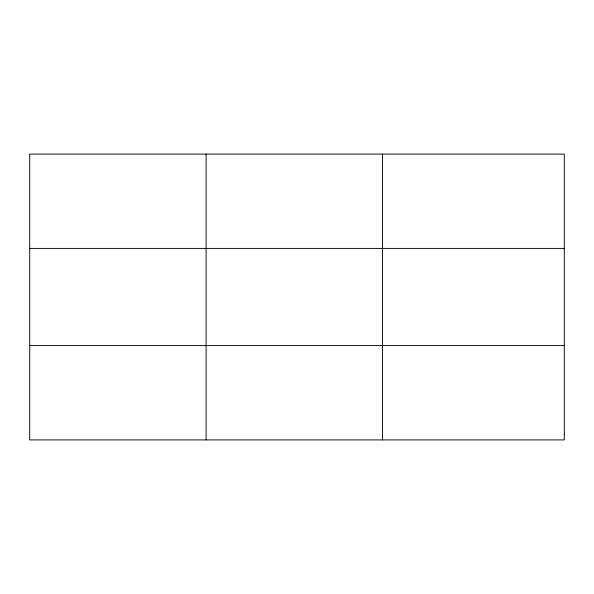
<?xml version="1.0" encoding="UTF-8"?>
<svg xmlns="http://www.w3.org/2000/svg" width="594" height="594" viewBox="0 0 594 594"><rect width="100%" height="100%" fill="white"/><g stroke="black" fill="none" stroke-linecap="round" stroke-linejoin="round"><path stroke-width="0.89" d="M206.118 154.091L206.118 439.909M382.536 154.091L382.536 439.909M29.7 248.411L564.3 248.411M29.7 345.589L564.3 345.589M564.3 434.363L564.3 439.909L29.7 439.909L29.7 154.091L564.3 154.091L564.3 434.363"/></g></svg>
